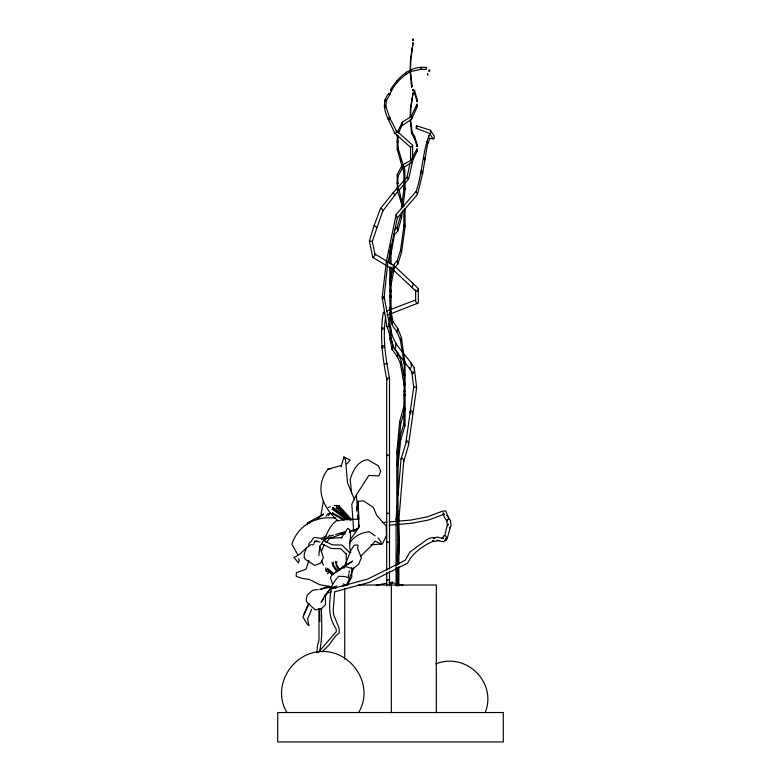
<?xml version="1.0" encoding="UTF-8"?>
<svg xmlns="http://www.w3.org/2000/svg" width="781" height="781" viewBox="0 0 781 781"><rect width="100%" height="100%" fill="white"/><g stroke="black" fill="none" stroke-linecap="round" stroke-linejoin="round"><path stroke-width="1.17" d="M397.197 134.84L397.226 149.288L401.834 165.777M397.265 452.443L396.807 451.974L398.007 452.755L400.751 423.849L399.696 421.545L403.845 406.55L405.017 408.424L400.751 423.849L399.696 421.545L396.807 451.974L396.807 515.743M398.007 465.788L400.76 439.4M405.251 182.959L408.688 178.751L412.602 161.189L412.593 145.168L396.201 130.564L389.504 117.326L389.992 118.507L389.241 119.757L388.284 119.347C384.252 111.146 381.909 100.876 388.87 93.427L389.592 93.456M391.076 330.158C393.185 345.924 407.077 354.925 414.311 368.076L414.291 371.346L412.768 373.689L409.049 367.314M351.616 493.377L350.191 479.505C352.582 470.992 357.864 460.634 367.724 459.677L378.355 465.866L380.659 471.246L378.873 475.912L368.876 475.424L356.146 495.252L351.801 504.165L353.754 531.588L358.606 527.966L358.635 524.695M397.998 176.164L402.449 168.198L411.567 162.565L411.489 159.939L402.039 165.377L397.217 174.583L397.998 176.164L398.017 175.364L397.217 174.583L397.226 189.89L402.732 207.57M427.734 142.747L422.765 172.884L417.493 194.469L397.275 217.928L396.162 214.463L416.127 191.452C422.541 173.109 422.296 152.734 429.355 134.84M405.017 363.468L401.454 337.851L397.822 328.518L392.96 321.596L391.037 311.326L390.881 312.449M410.494 70.69L410.855 59.727L413.061 42.838L410.523 59.317L410.054 70.973L411.567 87.13L412.114 85.881L410.494 70.69C410.093 69.187 409.918 72.155 410.494 70.69L410.874 71.471L421.008 69.372L425.84 69.372L426.553 68.796L426.455 67.527C410.64 65.292 398.105 77.143 390.52 89.717L391.535 90.781C395.977 82.376 403.123 75.65 411.226 71.003L410.621 69.665M396.807 585.818L396.885 567.611M396.963 565.21L397.793 539.964L397.265 511.243M398.007 585.926L398.085 567.826M398.212 564.194L399.003 540.003L398.007 511.096M405.017 384.789L405.066 383.364M410.533 117.257L410.855 108.383L413.061 93.017L410.523 108.012L410.103 117.462M398.7 553.817L398.681 537.006M332.628 508.49L332.55 508.968M411.567 87.13L411.948 85.402L412.114 85.881M326.858 571.067L326.946 569.525M405.017 375.3L404.333 374.177L404.255 375.495M388.87 93.427L389.494 95.038L391.535 90.781L390.52 89.717M405.017 395.557L405.066 394.815M319.732 650.719C322.67 636.886 321.665 622.564 321.381 608.379M316.901 652.77L317.476 645.477L319.038 640.244L318.902 608.536M396.162 214.463L386.351 261.713L382.173 297.61L382.807 298.723L383.998 298.313L384.106 296.946L389.934 326.761M402.547 124.247L398.495 133.229M396.074 585.672L396.074 519.062L397.168 505.863M398.066 495.066L401.043 459.072L406.784 440.455L408.365 442.28L408.502 445.209L403.679 461.786L398.866 519.921L398.866 564.165M318.873 555.672L319.732 546.27C326.087 538.304 327.795 527.341 336.142 520.868L346.725 519.394L358.684 519.238M389.983 94.442L386.38 100.573L385.843 106.431L389.992 118.507M405.017 391.662L404.333 390.978L404.255 391.789M384.525 313.679L383.373 312.254C379.576 334.551 382.3 356.907 386.702 378.863L386.702 570.11M385.736 316.852C382.28 337.49 385.716 358.098 389.504 378.414L389.504 568.9M332.657 513L332.276 513.771L332.755 513.029L345.163 519.912M397.265 465.759L397.178 461.717M398.183 452.092L399.696 437.643L403.845 423.995L403.845 411.333M400.106 438.102L399.696 437.643L400.751 439.742L405.066 425.235L405.066 361.896L404.333 361.73L403.845 409.019M388.44 117.853L388.284 119.347L394.864 133.307L410.562 147.258L412.68 145.91M383.998 298.313L387.718 263.256L397.48 217.362M405.066 409.996L404.255 410.562M332.735 507.552L347.77 519.824M404.255 364.278L400.409 340.35L401.454 337.851L400.809 341.287L396.973 331.525L397.822 328.518M401.356 208.791L401.942 204.105M402.391 200.59L404.138 187.567L404.909 187.996L405.124 189.578L403.035 206.184M402.43 210.929L401.541 218.045L397.832 230.903L394.385 234.925L391.037 253.786L391.037 264.759M405.944 442.241L413.676 387.308L411.851 371.873L412.768 373.689M408.502 445.209L416.624 387.669L414.311 368.076M400.673 199.419C401.59 206.077 400.302 189.685 397.998 188.66L397.539 190.076L398.017 175.364M356.634 528.659L358.606 527.966L358.899 525.711M332.501 509.183L332.628 508.402L348.082 519.687M414.682 90.801L414.213 92.168L417.191 101.745L417.435 100.319L414.496 90.274L414.213 92.168M411.743 118.107L411.567 119.268L402.449 125.448L402.039 122.353L411.489 116.379M396.973 331.525L397.392 332.511L392.374 325.355L392.365 322.114L392.96 321.596M390.363 328.127L389.787 327.854L390.881 327.522L391.037 337.343L390.1 339.081L389.787 266.868L390.363 268.147L391.037 267.19L391.037 278.573M350.942 520.126L336.972 507.006L336.357 507.65L336.709 506.976L336.357 507.65L349.449 519.951M390.1 278.534L390.363 281.912L391.037 280.848M414.682 136.665L414.213 137.905L417.191 146.623L417.435 145.325L414.682 136.665L411.948 131.745L411.567 133.317L414.213 137.905L414.496 136.187M323.324 501.217L320.864 515.558L307.704 522.762L306.845 524.754M392.374 350.113L392.96 346.686L397.822 352.983L397.392 356.624L392.003 349.273L392.96 346.686L391.037 337.343M348.394 576.544L348.785 574.279M389.787 263.324L389.787 252.693L391.232 244.512M389.787 291.508L390.1 289.712M348.99 573.137L349.4 570.852M389.787 309.276L390.1 307.509L390.881 307.714L391.037 309.608M413.061 42.838L413.286 43.541M308.495 546.729L309.198 542.941L311.004 541.75L313.406 538.031L314.811 537.465L321.274 538.412M349.937 542.395L350.523 539.261L357.932 528.903M325.98 567.885L325.57 570.062L326.204 571.428M351.44 519.463L339.11 505.981L338.456 506.576L338.827 505.922L338.456 506.576L350.776 520.068M393.517 264.847L389.787 283.981L390.1 282.927L391.037 284.977L394.385 267.815L393.683 264.564L397.158 260.864L400.614 250.135L401.541 252.448L397.832 264.154L394.385 267.815L393.683 264.564M389.787 319.302L390.1 317.682L390.881 317.867L391.037 319.614L391.037 281.951M485.382 712.106C497.028 681.891 465.671 651.803 435.827 663.889M413.061 93.017L413.286 93.661M417.181 106.685L417.083 104.019L411.148 116.476L411.567 119.268L417.181 106.685L416.595 104.488M389.787 296.887L390.1 295.296L390.881 295.482L391.037 297.18M410.064 162.936L407.047 177.209L392.902 192.985L380.523 208.468L374.148 225.484L369.345 241.095L372.781 257.398L392.687 269.357L415.687 290.981L417.337 291.167L418.333 289.009L417.288 287.496L394.698 266.223M411.196 161.647L411.567 162.565L417.181 151.114L417.083 148.702L411.148 160.027M428.603 135.884L428.818 138.344L433.797 138.833L434.343 136.314L430.399 130.242L416.624 125.819L416.175 126.698L416.244 128.338L430.585 133.756L430.966 131.735L430.399 130.242M404.138 224.713L400.468 250.437L401.541 252.448L405.124 226.549L404.948 210.235L404.763 208.898L404.099 209.308M356.575 510.92L358.147 501.256L363.468 500.875L373.269 507.318L376.745 515.362L386.195 526.052L386.507 535.434L382.387 543.986L370.897 544.835M444.779 535.688L446.947 526.453L448.245 524.266L447.406 525.711L446.771 521.025L447.581 519.365L449.631 519.355L447.786 519.463M410.63 119.513L412.114 132.184L411.567 133.317L410.171 119.757M336.787 565.005L336.123 565.151M341.092 466.921L343.865 456.973L350.21 460.107L346.881 463.924M394.376 230.541L397.158 227.291L400.614 215.497L401.541 218.045L401.034 217.391M332.501 512.99L332.276 513.771L343.66 520.078M383.871 347.809L384.33 346.247L382.875 345.544L381.528 346.676L382.134 348.072M327.464 573.439L327.903 572.863M351.753 567.855L351.782 577.384L346.823 585.584L347.486 583.446M336.738 507.757L336.972 507.006M353.705 567.904L346.725 584.969M332.677 513.791L332.755 513.029M308.954 560.319L306.045 569.203L296.331 572.698L296.233 576.319L301.925 578.321L309.364 579.473L319.624 584.676L334.483 587.497M321.255 551.532L324.135 544.943M333.555 562.164L333.292 564.634M336.816 561.334L336.494 563.794M380.523 208.468L381.763 208.683L382.866 210.626L372.273 241.466L375.095 254.86L373.845 256.969L372.781 257.398M429.696 138.833L427.695 144.016L426.436 141.751L426.953 141.341M422.248 174.231L422.765 172.884L422.023 170.98L421.047 171.156L421.184 173.157M333.262 574.406L328.596 570.872L328.196 571.536M306.474 547.959L304.346 553.368L304.18 556.785L305.137 559.235L314.753 565.385L320.679 563.091L323.383 557.761L319.732 546.27M338.827 506.713L339.11 505.981M311.648 609.16L307.685 618.835L308.778 625.376L307.47 624.624L302.911 616.961L309.139 603.733M308.114 604.221L303.838 614.549M404.948 210.235L404.392 211.485L403.865 210.909L403.865 225.914L404.48 227.046L405.124 226.549L404.909 225.113M384.125 329.582L384.574 328.606L383.129 327.864L381.782 328.381L382.397 329.445M346.823 585.584L350.191 578.291L344.968 576.573L338.7 576.271L335.654 579.814L325.081 596.664M406.628 73.736L406.208 72.106L406.257 72.965M397.217 132.467L402.293 122.334M401.043 459.072L401.756 457.715L403.377 459.384L403.679 461.786M390.363 337.421L389.787 338.495L392.003 349.273M341.326 465.476L327.981 469.186C314.255 486.934 322.231 507.26 337.968 520.761M442.895 537.426L443.813 535.737L445.6 535.834L446.341 536.82M445.541 539.32L446.459 537.631L444.779 541.106L443.061 541.741L437.106 540.325L438.737 540.569L434.578 541.36L432.479 540.813L433.885 541.018C423.429 545.255 412.71 552.831 407.584 563.13L369.286 582.392L334.678 591.793L333.262 609.776L333.526 614.422L339.052 628.109L339.159 633.137L335.596 635.9L329.055 644.96L322.075 651.852M424.903 159.998L424.61 157.938L423.81 157.801L423.985 159.07M330.441 588.942L325.355 594.683L321.059 602.454L323.734 598.597M382.866 210.626L382.319 211.612L397.256 192.136M394.063 195.816L394.512 195.006L393.8 193.258L392.902 192.985M449.788 527.927L450.549 526.599L447.201 538.607L446.273 540.296L444.487 540.188M398.017 135.767L398.017 148.663L397.226 149.288L397.998 147.941L404.763 170.18L405.124 189.578M346.588 519.697L332.101 509.114L332.628 508.402M450.286 527.136L451.115 525.681L450.461 520.79M318.267 652.467C324.271 645.721 330.07 638.438 336.24 631.878L336.162 628.793C327.669 617.029 329.172 602.62 331.212 588.962L367.919 578.985L405.095 560.289L409.937 552.06L419.026 545.323C423.839 542.649 428.906 535.903 435.095 538.158L433.572 537.894L437.506 537.143L443.403 538.539L441.773 538.294L442.905 537.884M346.735 585.486L347.223 584.949L346.891 585.506M413.1 90.664L413.061 89.571L413.315 90.342M331.915 574.972L344.294 566.245L353.119 568.753L358.762 564.087L361.369 557.751L357.63 548.487L358.069 545.294L356.439 544.806L354.086 545.46L351.099 549.902L343.845 568.197L346.842 563.765L331.915 574.972L330.422 577.432L332.472 583.827M396.074 519.062L396.758 518.008M376.247 227.827L376.667 227.193L374.148 225.484M358.528 712.633C374.655 686.421 353.032 651.5 322.768 651.422C292.504 651.5 270.89 686.421 287.008 712.633M341.317 537.953L347.779 528.376L349.742 529.791C352.172 537.338 347.975 545.07 350.728 552.587M333.214 565.581L333.712 565.766L333.048 566.01M349.332 543.654C353.383 536.635 361.349 532.271 369.364 531.793L375.085 535.873M382.973 296.516L382.173 297.61L386.898 326.136L390.168 336.23M326.058 516.212L327.747 513.947L329.65 513.234M332.921 507.367L348.326 519.131M390.1 300.49L390.363 301.202M386.38 100.573L385.804 101.315L385.043 100.681L385.15 99.558L385.98 99.49M404.333 394.542L404.255 395.742M398.857 190.3L403.65 184.794M326.097 542.463L329.719 538.392L342.195 537.582M360.812 556.052L371.776 545.363L375.085 541.184L381.157 543.986L380.913 541.653L377.945 537.914M324.711 540.423L329.894 535.073M328.362 515.538L329.787 514.083M327.542 573.547L328.108 573.117M384.379 364.659L385.707 363.37L387.112 363.839M397.236 353.471L397.822 352.983L401.454 361.486L403.738 375.3M413.676 387.308L414.311 386.78L416.624 387.669M316.412 519.843L323.5 514.005L321.762 515.44M337.714 571.341C332.784 563.101 331.154 564.399 337.119 571.77M386.976 315.251L418.333 302.989L418.333 289.009M404.763 170.18L403.865 172.386L403.865 188.875M311.277 544.533C304.736 547.891 300.958 555.174 293.851 557.302L298.498 562.906L299.201 560.631L298.713 558.63M314.147 542.59L317.008 540.647M339.647 569.798L352.68 561.1L344.294 566.245M312.361 544.943L314.069 543.81M396.074 570.071L396.758 569.661M392.687 269.357L393.595 268.83M400.809 361.818L401.454 361.486L400.809 364.6L396.973 355.726L397.392 356.624M349.419 532.369L357.581 528.454M330.363 588.796L336.777 585.926M386.712 310.984L415.658 299.963L415.658 289.829M444.204 514.162L428.915 519.921L411.958 523.221L398.818 524.373M345.261 532.779L332.628 537.387L321.342 539.398M349.468 531.246L353.686 529.713M319.732 589.411L329.123 586.062M327.005 593.326L331.173 591.842M321.879 537.836L326.458 536.254M328.225 507.396L330.119 506.82M330.06 536.117L333.428 535.122M335.674 534.458L345.768 531.461M389.094 584.159L392.55 583.378M321.274 589.118L331.642 586.834M376.149 585.262L386.683 583.202M389.026 582.743L392.531 582.05M396.807 511.35L398.007 511.116L398.007 452.482M327.981 469.186L331.378 468.61M318.033 589.528L312.615 590.221L307.177 595.181L306.24 599.193L306.611 601.858L315.329 609.981L321.479 608.711L325.531 604.582L325.355 594.683M342.498 586.082L344.655 585.838M411.226 286.607L412.544 286.471L413.286 284.079L412.436 282.742M334.073 505.571L337.675 505.473M382.221 522.557L386.995 522.138M389.387 521.933L396.553 521.308M398.945 521.103L410.884 520.058L427.392 516.846L442.202 511.272L445.707 510.842L448.001 516.788L447.025 515.314L450.666 520.898M389.27 525.203L396.436 524.578M442.817 514.415L444.057 514.308L443.091 512.853L444.369 517.139L446.976 521.122M402.039 165.377L402.449 168.198L402.137 167.134M394.864 133.307L395.801 133.307L396.631 131.608L396.201 130.564M335.664 518.164C315.905 515.597 298.196 525.125 291.85 544.201L297.727 554.627M340.643 533.882L345.212 533.853M357.893 585.018L436.325 585.018L436.325 712.692M307.704 522.762L310.077 522.811M332.208 513.449L332.765 513.517M389.504 542.151L386.702 542.151L387.239 542.278M389.504 579.844L386.702 579.844L387.239 579.971M389.504 513.332L386.702 513.332L387.239 513.566M314.489 541.126L320.034 541.936M397.793 539.964L399.003 539.905M396.807 570.013L398.007 570.247M369.345 241.095L372.117 241.231M392.54 582.714L394.913 583.28M399.667 584.422L403.221 585.272M416.244 128.338L416.732 128.474L416.624 125.819M389.504 455.118L386.702 455.118L387.239 455.743M389.504 378.414L388.108 378.014L386.702 378.863L387.239 379.791M428.994 69.734L429.745 69.958L429.794 71.081L429.081 71.549L428.584 70.72M404.333 424.181L403.845 423.995L405.017 425.704M343.074 583.944L345.885 585.174M433.797 138.833L432.606 138.276L429.784 133.522M323.344 540.53L332.228 544.835L342.078 545.079L349.419 552.372M321.948 543.898L331.437 548.496L340.799 548.731L346.52 554.403M384.203 106.929L385.131 107.485L385.843 106.431L385.345 105.23M393.809 265.394L374.802 253.981L375.095 254.86M331.857 574.26L328.118 571.428L328.723 571.253M327.483 568.324L333.76 573.615M327.893 569.622L333.272 574.162M386.829 262.123L386.351 261.713L387.679 263.07M416.127 191.452L417.493 194.469M417.181 151.114L416.595 149.122M417.337 303.682L415.687 301.808L415.658 299.963M404.392 173.021L402.508 167.983M334.805 586.814L335.976 588.318M411.86 98.552L411.821 98.777M411.86 48.91L412.114 49.584L411.821 49.164M408.688 178.751L407.047 177.209L407.438 178.322M343.865 456.973L345.553 459.843L347.516 482.824L354.584 499.742M383.373 312.254L383.988 313.376M386.898 326.136L387.659 327.571L388.831 325.853L388.792 323.354M339.51 570.023C336.377 562.427 334.668 563.736 338.895 570.413M389.787 312.585L390.1 313.23M404.255 385.531L400.409 363.751M410.572 413.725L409.84 411.977L410.679 410.142L412.3 411.626L412.466 414.379M393.946 233.87L394.385 234.925M389.787 252.693L390.363 254.089L391.037 253.786L390.881 252.204M321.674 560.807L323.441 565.171M403.845 406.55L404.255 407.584M417.435 145.325L417.093 144.378L416.693 146.486M401.131 198.677L403.962 206.623M397.158 260.864L397.832 264.154M417.435 100.319L417.093 99.275L416.693 101.589M391.261 339.598L393.809 347.457M397.158 227.291L397.832 230.903M356.448 506.41L357.063 508.636M398.486 518.535L398.866 519.921M332.081 562.271L332.618 564.819M335.361 561.314L335.81 563.931M390.89 318.511L392.003 324.437M308.319 622.828L308.778 625.376M390.881 289.927L391.037 291.84M356.419 495.955L357.454 508.49M411.099 362.853L411.392 366.621L410.123 369.384L394.688 349.166L395.821 346.871L395.645 343.757M357.854 515.284L358.049 518.682M358.86 519.053L358.186 503.872L358.723 527.204L358.147 501.256M397.998 188.66L398.017 189.314M397.998 147.941L398.017 148.663M319.663 608.604L319.839 621.481M410.562 147.258L410.562 160.554M398.866 566.557L398.866 585.721M391.34 585.018L391.34 712.692M389.504 571.331L389.504 585.906M386.702 572.541L386.702 585.906M346.266 553.651L346.266 563.199M344.753 588.669L344.753 659.184M398.017 141.859L397.158 141.947L398.017 141.859M398.017 183.125L397.158 183.203L398.017 183.125M400.673 159.763L400.819 161.54L401.131 158.943L400.673 159.763M412.641 39.431L412.69 40.251L412.641 39.431M413.061 39.05L413.12 40.251L413.061 39.05M412.641 89.922L412.69 90.664L412.641 89.922M420.832 67.478L421.008 69.372L421.564 68.845L420.832 67.478M427.422 73.736L427.529 75.288L428.125 74.976L427.422 73.736M503.296 712.526L277.704 712.526L277.704 741.95L503.296 741.95L503.296 712.526M397.422 81.868L397.051 80.736L397.422 81.868"/></g></svg>
